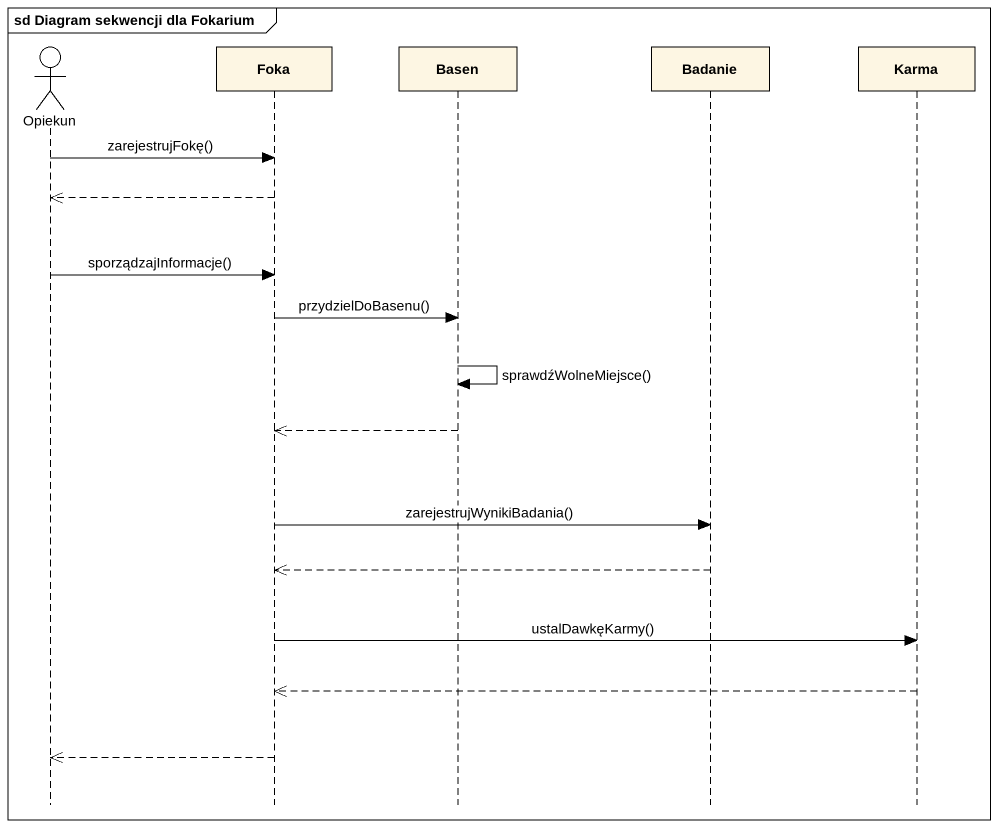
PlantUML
@startuml
mainframe sd Diagram sekwencji dla Fokarium
hide footbox
actor Opiekun
participant Foka
participant Basen
participant Badanie
participant Karma

Opiekun -> Foka : zarejestrujFokę()
Foka -->> Opiekun
Opiekun -> Foka : sporządzajInformacje()
Foka -> Basen : przydzielDoBasenu()
Basen -> Basen : sprawdźWolneMiejsce()
Basen -->> Foka
Foka -> Badanie : zarejestrujWynikiBadania()
Badanie -->> Foka
Foka -> Karma : ustalDawkęKarmy()
Karma -->> Foka
Foka -->> Opiekun
@enduml
